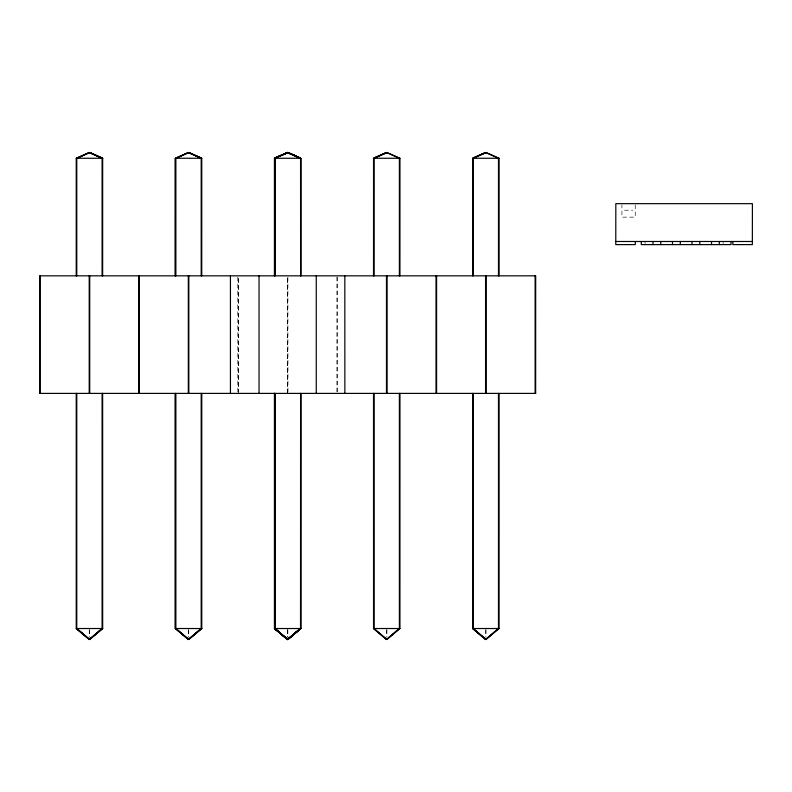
<?xml version="1.0" encoding="UTF-8"?>
<svg xmlns="http://www.w3.org/2000/svg" width="792" height="792" viewBox="0 0 792 792"><rect width="100%" height="100%" fill="white"/><g stroke="black" fill="none" stroke-linecap="round" stroke-linejoin="round"><path stroke-width="0.59" stroke-dasharray="3.96 2.97" d="M624.512 210.217L632.659 210.217M723.136 241.491L723.136 243.57M645.094 241.491L645.094 243.57M635.233 204.89L635.233 217.137L621.928 217.137L621.928 204.89M486.031 629.739L486.031 637.055M485.644 629.739L485.644 637.055M386.932 629.739L386.932 637.055M386.546 629.739L386.546 637.055M337.451 277.052L337.491 392.169M336.897 277.052L336.897 393.396M287.882 277.052L287.961 393.396M287.833 629.739L287.833 637.055M287.674 629.739L287.674 637.055M287.447 629.739L287.447 637.055M238.392 393.396L238.372 277.052L238.352 392.169M237.798 277.052L237.838 392.169M188.734 629.739L188.734 637.055M188.347 629.739L188.347 637.055M89.644 629.739L89.644 637.055M89.249 629.739L89.249 637.055M287.407 393.396L287.407 277.052L287.328 393.396"/><path stroke-width="1.19" d="M101.188 629.303L89.249 639.5L76.23 628.521L76.24 393.396M200.287 629.303L188.347 639.5L175.329 628.521L175.329 393.396L175.339 628.521L188.347 639.5L201.188 628.521L201.188 393.396M399.416 628.521L386.546 639.5L373.517 628.521L399.94 628.521L399.96 393.396M498.475 393.396L498.475 628.521L485.644 639.5L472.616 628.521L472.646 393.396M498.514 628.521L485.644 639.5L472.646 628.521L499.039 628.521L499.059 393.396M287.674 639.5L274.725 628.521L287.644 639.5L300.604 628.521L287.615 639.5L274.735 628.521L287.674 639.5L300.554 628.521L300.594 393.396L300.564 628.521L287.644 639.5L274.685 628.521L274.735 393.396M287.605 639.5L300.594 628.521L287.605 639.5L274.735 628.521M102.643 628.521L89.644 639.5L76.775 628.521L76.775 393.396M102.643 393.396L102.673 628.521L89.644 639.5L77.725 629.303M274.982 393.396L274.982 628.521L287.833 639.5L300.841 628.521L300.841 393.396M287.833 639.5L300.861 628.521L274.666 628.521L274.666 393.396M399.96 628.521L386.932 639.5L374.081 628.521L374.101 393.396M473.2 393.396L473.18 628.521L486.031 639.5L499.059 628.521M300.841 275.834L300.861 158.261L287.902 152.5L274.735 158.261L287.466 152.5L300.604 158.261L300.594 275.834L300.564 158.261L287.803 152.5L274.695 158.261L274.685 275.834M275.804 157.786L287.486 152.5L300.554 158.261L274.666 158.261L274.666 275.834M274.685 158.261L287.496 152.5M77.883 157.786L89.704 152.5L102.673 158.261L102.643 275.834M176.982 157.786L188.803 152.5L201.772 158.261L201.742 275.834M276.071 157.786L287.902 152.5L300.604 158.261L287.803 152.5L274.982 158.261L274.982 275.834M375.17 157.786L387.001 152.5L399.96 158.261L399.94 275.834M474.269 157.786L486.1 152.5L499.059 158.261L499.059 275.834M76.23 275.834L76.24 158.261L89.189 152.5L101.029 157.786M200.129 157.786L188.288 152.5L175.339 158.261L175.329 275.834L175.339 158.261L201.772 158.261L188.803 152.5L175.874 158.261L175.874 275.834M287.387 152.5L299.218 157.786L287.387 152.5L274.438 158.261L274.428 275.834M399.416 158.261L386.486 152.5L373.517 158.261L399.94 158.261M386.486 152.5L373.547 158.261L373.517 275.834M387.001 152.5L374.081 158.261L374.081 275.834M498.475 275.834L498.475 158.261L485.585 152.5L472.616 158.261L472.646 275.834M485.585 152.5L472.646 158.261L499.039 158.261M486.1 152.5L473.18 158.261L473.2 275.834M76.23 158.261L102.673 158.261M615.78 241.491L752.4 241.491M535.689 393.396L39.6 393.396L39.6 275.834L535.689 275.834L535.649 393.396M102.673 628.521L76.23 628.521L89.249 639.5L102.089 628.521L102.089 393.396M175.329 628.521L201.772 628.521L201.772 393.396M188.288 152.5L201.188 158.261L201.188 275.834M102.643 158.261L89.704 152.5L76.775 158.261L76.775 275.834M89.189 152.5L102.089 158.261L102.089 275.834M287.793 152.5L300.554 158.261M274.428 628.521L287.447 639.5L300.307 628.521L287.447 639.5L274.438 628.521L274.428 393.396M473.2 628.521L486.031 639.5M176.824 629.303L188.734 639.5L201.772 628.521L188.734 639.5L175.874 628.521L175.874 393.396M732.838 241.491L732.838 244.609L752.351 244.609L752.4 203.663L615.829 203.663L615.78 244.609L635.293 244.609L635.293 241.491M731.016 241.491L731.016 244.609L641.273 244.609L641.273 241.491M719.314 241.491L719.314 244.609M711.513 241.491L711.513 244.609M699.801 241.491L699.801 244.609M692 241.491L692 244.609M680.298 241.491L680.298 244.609M672.487 241.491L672.487 244.609M660.785 241.491L660.785 244.609M652.984 241.491L652.984 244.609M535.115 275.834L535.115 393.396M486.159 275.834L486.159 393.396M485.565 275.834L485.565 393.396M436.59 275.834L436.59 393.396M436.016 275.834L436.016 393.396M399.376 158.261L399.376 275.834M399.376 393.396L399.376 628.521L386.546 639.5L373.547 628.521L373.517 393.396M387.06 275.834L387.06 393.396M386.466 275.834L386.466 393.396M344.827 275.834L344.867 393.396M316.255 275.834L316.255 393.396M259.043 275.834L259.043 393.396M230.432 275.834L230.432 393.396M188.823 275.834L188.823 393.396M188.308 275.834L188.308 393.396M139.273 275.834L139.273 393.396M138.739 275.834L138.739 393.396M89.724 275.834L89.724 393.396M89.209 275.834L89.209 393.396M40.174 275.834L40.174 393.396"/></g></svg>
